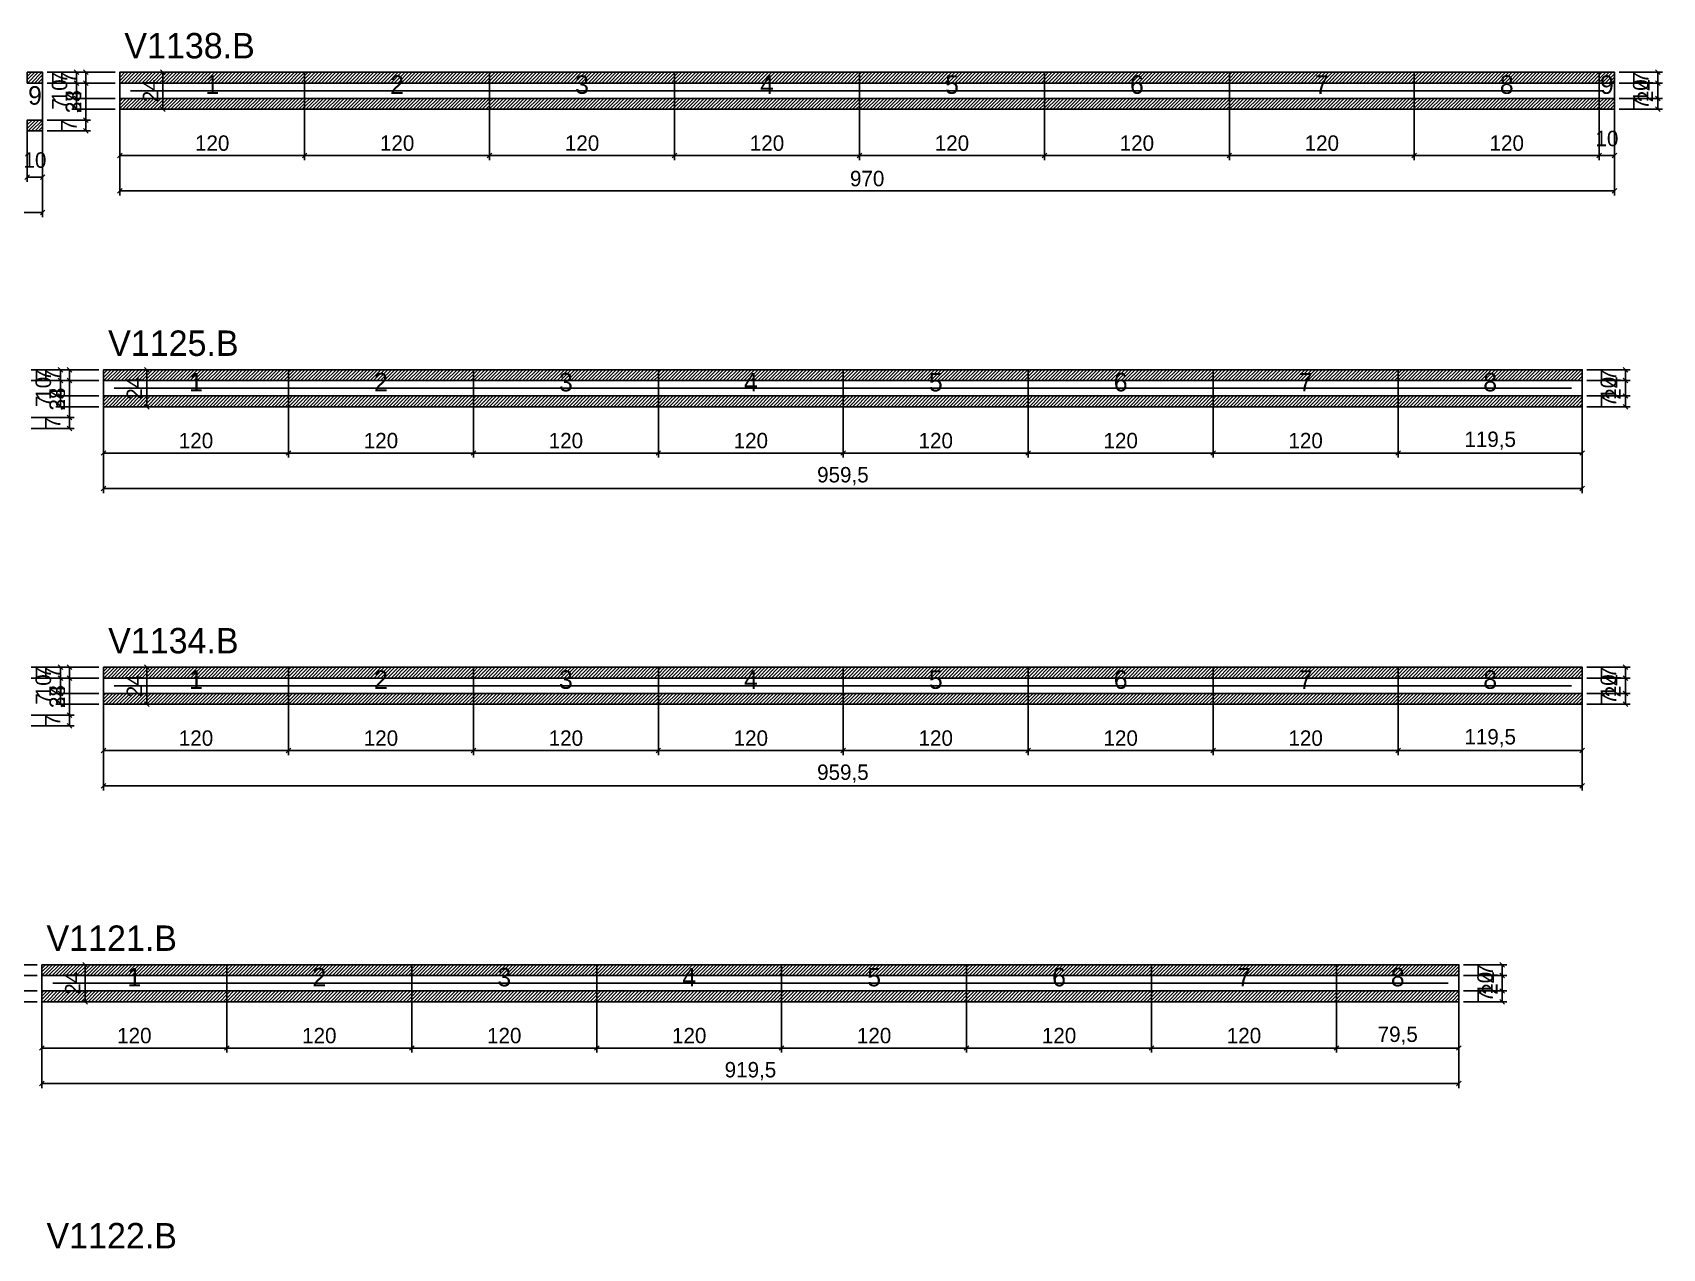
# Model space of a CAD drawing. Extents: x -10500 to 3070, y -11667 to 1250.
# Drawn here: x 1171 to 2229, y -2686 to -1897 of the extents above; entities that cross this region are included whole.
import ezdxf
from ezdxf.enums import TextEntityAlignment as Align

# ---------------------------------------------------------------- set-up
doc = ezdxf.new("R2010")
doc.units = 0
for name, color, linetype in [('5', 5, 'Continuous'), ('COTA', 241, 'Continuous'), ('NOMENCLATURA', 7, 'Continuous'), ('Painéis', 200, 'Continuous'), ('SARR_2.2x7', 40, 'Continuous'), ('SCO-___-LAJ', 224, 'Continuous')]:
    doc.layers.add(name, color=color, linetype=linetype)
doc.dimstyles.new('PAINEL', dxfattribs={"dimtxt": 10, "dimasz": 3, "dimexe": 3, "dimexo": 3, "dimgap": 3, "dimtad": 1, "dimblk": 'OBLIQUE', "dimblk1": 'OBLIQUE', "dimcen": 2.5, "dimclrd": 4, "dimclre": 4, "dimclrt": 240, "dimazin": 3, "dimtfac": 1, "dimtmove": 0, "dimatfit": 3})

# ---------------------------------------------------------------- blocks, each defined once
blk = doc.blocks.new('_OBLIQUE')
at = {"color": 0, "linetype": 'BYBLOCK'}
blk.add_line((-0.5, -0.5), (0.5, 0.5), dxfattribs=at)

msp = doc.modelspace()

# ---------------------------------------------------------------- hatches: boundary and pattern name
at = {"layer": 'COTA'}
h = msp.add_hatch(dxfattribs=at)
h.set_pattern_fill('ANSI31', scale=0.5)
h.paths.add_polyline_path([(1168, -1930), (1178, -1930), (1178, -1923), (1168, -1923)])
h = msp.add_hatch(dxfattribs=at)
h.set_pattern_fill('ANSI31', scale=0.5)
h.paths.add_polyline_path([(1228, -1930), (1348, -1930), (1348, -1923), (1228, -1923)])
h = msp.add_hatch(dxfattribs=at)
h.set_pattern_fill('ANSI31', scale=0.5)
h.paths.add_polyline_path([(1348, -1930), (1468, -1930), (1468, -1923), (1348, -1923)])
h = msp.add_hatch(dxfattribs=at)
h.set_pattern_fill('ANSI31', scale=0.5)
h.paths.add_polyline_path([(1468, -1930), (1588, -1930), (1588, -1923), (1468, -1923)])
h = msp.add_hatch(dxfattribs=at)
h.set_pattern_fill('ANSI31', scale=0.5)
h.paths.add_polyline_path([(1588, -1930), (1708, -1930), (1708, -1923), (1588, -1923)])
h = msp.add_hatch(dxfattribs=at)
h.set_pattern_fill('ANSI31', scale=0.5)
h.paths.add_polyline_path([(1708, -1930), (1828, -1930), (1828, -1923), (1708, -1923)])
h = msp.add_hatch(dxfattribs=at)
h.set_pattern_fill('ANSI31', scale=0.5)
h.paths.add_polyline_path([(1828, -1930), (1948, -1930), (1948, -1923), (1828, -1923)])
h = msp.add_hatch(dxfattribs=at)
h.set_pattern_fill('ANSI31', scale=0.5)
h.paths.add_polyline_path([(1948, -1930), (2068, -1930), (2068, -1923), (1948, -1923)])
h = msp.add_hatch(dxfattribs=at)
h.set_pattern_fill('ANSI31', scale=0.5)
h.paths.add_polyline_path([(2068, -1930), (2188, -1930), (2188, -1923), (2068, -1923)])
h = msp.add_hatch(dxfattribs=at)
h.set_pattern_fill('ANSI31', scale=0.5)
h.paths.add_polyline_path([(2188, -1930), (2198, -1930), (2198, -1923), (2188, -1923)])
h = msp.add_hatch(dxfattribs=at)
h.set_pattern_fill('ANSI31', scale=0.5)
h.paths.add_polyline_path([(1228, -1947), (1348, -1947), (1348, -1940), (1228, -1940)])
h = msp.add_hatch(dxfattribs=at)
h.set_pattern_fill('ANSI31', scale=0.5)
h.paths.add_polyline_path([(1348, -1947), (1468, -1947), (1468, -1940), (1348, -1940)])
h = msp.add_hatch(dxfattribs=at)
h.set_pattern_fill('ANSI31', scale=0.5)
h.paths.add_polyline_path([(1468, -1947), (1588, -1947), (1588, -1940), (1468, -1940)])
h = msp.add_hatch(dxfattribs=at)
h.set_pattern_fill('ANSI31', scale=0.5)
h.paths.add_polyline_path([(1588, -1947), (1708, -1947), (1708, -1940), (1588, -1940)])
h = msp.add_hatch(dxfattribs=at)
h.set_pattern_fill('ANSI31', scale=0.5)
h.paths.add_polyline_path([(1708, -1947), (1828, -1947), (1828, -1940), (1708, -1940)])
h = msp.add_hatch(dxfattribs=at)
h.set_pattern_fill('ANSI31', scale=0.5)
h.paths.add_polyline_path([(1828, -1947), (1948, -1947), (1948, -1940), (1828, -1940)])
h = msp.add_hatch(dxfattribs=at)
h.set_pattern_fill('ANSI31', scale=0.5)
h.paths.add_polyline_path([(1948, -1947), (2068, -1947), (2068, -1940), (1948, -1940)])
h = msp.add_hatch(dxfattribs=at)
h.set_pattern_fill('ANSI31', scale=0.5)
h.paths.add_polyline_path([(2068, -1947), (2188, -1947), (2188, -1940), (2068, -1940)])
h = msp.add_hatch(dxfattribs=at)
h.set_pattern_fill('ANSI31', scale=0.5)
h.paths.add_polyline_path([(2188, -1947), (2198, -1947), (2198, -1940), (2188, -1940)])
h = msp.add_hatch(dxfattribs=at)
h.set_pattern_fill('ANSI31', scale=0.5)
h.paths.add_polyline_path([(1168, -1961), (1178, -1961), (1178, -1954), (1168, -1954)])
h = msp.add_hatch(dxfattribs=at)
h.set_pattern_fill('ANSI31', scale=0.5)
h.paths.add_polyline_path([(1217.5, -2123), (1337.5, -2123), (1337.5, -2116), (1217.5, -2116)])
h = msp.add_hatch(dxfattribs=at)
h.set_pattern_fill('ANSI31', scale=0.5)
h.paths.add_polyline_path([(1337.5, -2123), (1457.5, -2123), (1457.5, -2116), (1337.5, -2116)])
h = msp.add_hatch(dxfattribs=at)
h.set_pattern_fill('ANSI31', scale=0.5)
h.paths.add_polyline_path([(1457.5, -2123), (1577.5, -2123), (1577.5, -2116), (1457.5, -2116)])
h = msp.add_hatch(dxfattribs=at)
h.set_pattern_fill('ANSI31', scale=0.5)
h.paths.add_polyline_path([(1577.5, -2123), (1697.5, -2123), (1697.5, -2116), (1577.5, -2116)])
h = msp.add_hatch(dxfattribs=at)
h.set_pattern_fill('ANSI31', scale=0.5)
h.paths.add_polyline_path([(1697.5, -2123), (1817.5, -2123), (1817.5, -2116), (1697.5, -2116)])
h = msp.add_hatch(dxfattribs=at)
h.set_pattern_fill('ANSI31', scale=0.5)
h.paths.add_polyline_path([(1817.5, -2123), (1937.5, -2123), (1937.5, -2116), (1817.5, -2116)])
h = msp.add_hatch(dxfattribs=at)
h.set_pattern_fill('ANSI31', scale=0.5)
h.paths.add_polyline_path([(1937.5, -2123), (2057.5, -2123), (2057.5, -2116), (1937.5, -2116)])
h = msp.add_hatch(dxfattribs=at)
h.set_pattern_fill('ANSI31', scale=0.5)
h.paths.add_polyline_path([(2057.5, -2123), (2177, -2123), (2177, -2116), (2057.5, -2116)])
h = msp.add_hatch(dxfattribs=at)
h.set_pattern_fill('ANSI31', scale=0.5)
h.paths.add_polyline_path([(1217.5, -2140), (1337.5, -2140), (1337.5, -2133), (1217.5, -2133)])
h = msp.add_hatch(dxfattribs=at)
h.set_pattern_fill('ANSI31', scale=0.5)
h.paths.add_polyline_path([(1337.5, -2140), (1457.5, -2140), (1457.5, -2133), (1337.5, -2133)])
h = msp.add_hatch(dxfattribs=at)
h.set_pattern_fill('ANSI31', scale=0.5)
h.paths.add_polyline_path([(1457.5, -2140), (1577.5, -2140), (1577.5, -2133), (1457.5, -2133)])
h = msp.add_hatch(dxfattribs=at)
h.set_pattern_fill('ANSI31', scale=0.5)
h.paths.add_polyline_path([(1577.5, -2140), (1697.5, -2140), (1697.5, -2133), (1577.5, -2133)])
h = msp.add_hatch(dxfattribs=at)
h.set_pattern_fill('ANSI31', scale=0.5)
h.paths.add_polyline_path([(1697.5, -2140), (1817.5, -2140), (1817.5, -2133), (1697.5, -2133)])
h = msp.add_hatch(dxfattribs=at)
h.set_pattern_fill('ANSI31', scale=0.5)
h.paths.add_polyline_path([(1817.5, -2140), (1937.5, -2140), (1937.5, -2133), (1817.5, -2133)])
h = msp.add_hatch(dxfattribs=at)
h.set_pattern_fill('ANSI31', scale=0.5)
h.paths.add_polyline_path([(1937.5, -2140), (2057.5, -2140), (2057.5, -2133), (1937.5, -2133)])
h = msp.add_hatch(dxfattribs=at)
h.set_pattern_fill('ANSI31', scale=0.5)
h.paths.add_polyline_path([(2057.5, -2140), (2177, -2140), (2177, -2133), (2057.5, -2133)])
h = msp.add_hatch(dxfattribs=at)
h.set_pattern_fill('ANSI31', scale=0.5)
h.paths.add_polyline_path([(1217.5, -2316), (1337.5, -2316), (1337.5, -2309), (1217.5, -2309)])
h = msp.add_hatch(dxfattribs=at)
h.set_pattern_fill('ANSI31', scale=0.5)
h.paths.add_polyline_path([(1337.5, -2316), (1457.5, -2316), (1457.5, -2309), (1337.5, -2309)])
h = msp.add_hatch(dxfattribs=at)
h.set_pattern_fill('ANSI31', scale=0.5)
h.paths.add_polyline_path([(1457.5, -2316), (1577.5, -2316), (1577.5, -2309), (1457.5, -2309)])
h = msp.add_hatch(dxfattribs=at)
h.set_pattern_fill('ANSI31', scale=0.5)
h.paths.add_polyline_path([(1577.5, -2316), (1697.5, -2316), (1697.5, -2309), (1577.5, -2309)])
h = msp.add_hatch(dxfattribs=at)
h.set_pattern_fill('ANSI31', scale=0.5)
h.paths.add_polyline_path([(1697.5, -2316), (1817.5, -2316), (1817.5, -2309), (1697.5, -2309)])
h = msp.add_hatch(dxfattribs=at)
h.set_pattern_fill('ANSI31', scale=0.5)
h.paths.add_polyline_path([(1817.5, -2316), (1937.5, -2316), (1937.5, -2309), (1817.5, -2309)])
h = msp.add_hatch(dxfattribs=at)
h.set_pattern_fill('ANSI31', scale=0.5)
h.paths.add_polyline_path([(1937.5, -2316), (2057.5, -2316), (2057.5, -2309), (1937.5, -2309)])
h = msp.add_hatch(dxfattribs=at)
h.set_pattern_fill('ANSI31', scale=0.5)
h.paths.add_polyline_path([(2057.5, -2316), (2177, -2316), (2177, -2309), (2057.5, -2309)])
h = msp.add_hatch(dxfattribs=at)
h.set_pattern_fill('ANSI31', scale=0.5)
h.paths.add_polyline_path([(1217.5, -2333), (1337.5, -2333), (1337.5, -2326), (1217.5, -2326)])
h = msp.add_hatch(dxfattribs=at)
h.set_pattern_fill('ANSI31', scale=0.5)
h.paths.add_polyline_path([(1337.5, -2333), (1457.5, -2333), (1457.5, -2326), (1337.5, -2326)])
h = msp.add_hatch(dxfattribs=at)
h.set_pattern_fill('ANSI31', scale=0.5)
h.paths.add_polyline_path([(1457.5, -2333), (1577.5, -2333), (1577.5, -2326), (1457.5, -2326)])
h = msp.add_hatch(dxfattribs=at)
h.set_pattern_fill('ANSI31', scale=0.5)
h.paths.add_polyline_path([(1577.5, -2333), (1697.5, -2333), (1697.5, -2326), (1577.5, -2326)])
h = msp.add_hatch(dxfattribs=at)
h.set_pattern_fill('ANSI31', scale=0.5)
h.paths.add_polyline_path([(1697.5, -2333), (1817.5, -2333), (1817.5, -2326), (1697.5, -2326)])
h = msp.add_hatch(dxfattribs=at)
h.set_pattern_fill('ANSI31', scale=0.5)
h.paths.add_polyline_path([(1817.5, -2333), (1937.5, -2333), (1937.5, -2326), (1817.5, -2326)])
h = msp.add_hatch(dxfattribs=at)
h.set_pattern_fill('ANSI31', scale=0.5)
h.paths.add_polyline_path([(1937.5, -2333), (2057.5, -2333), (2057.5, -2326), (1937.5, -2326)])
h = msp.add_hatch(dxfattribs=at)
h.set_pattern_fill('ANSI31', scale=0.5)
h.paths.add_polyline_path([(2057.5, -2333), (2177, -2333), (2177, -2326), (2057.5, -2326)])
h = msp.add_hatch(dxfattribs=at)
h.set_pattern_fill('ANSI31', scale=0.5)
h.paths.add_polyline_path([(1177.5, -2509), (1297.5, -2509), (1297.5, -2502), (1177.5, -2502)])
h = msp.add_hatch(dxfattribs=at)
h.set_pattern_fill('ANSI31', scale=0.5)
h.paths.add_polyline_path([(1297.5, -2509), (1417.5, -2509), (1417.5, -2502), (1297.5, -2502)])
h = msp.add_hatch(dxfattribs=at)
h.set_pattern_fill('ANSI31', scale=0.5)
h.paths.add_polyline_path([(1417.5, -2509), (1537.5, -2509), (1537.5, -2502), (1417.5, -2502)])
h = msp.add_hatch(dxfattribs=at)
h.set_pattern_fill('ANSI31', scale=0.5)
h.paths.add_polyline_path([(1537.5, -2509), (1657.5, -2509), (1657.5, -2502), (1537.5, -2502)])
h = msp.add_hatch(dxfattribs=at)
h.set_pattern_fill('ANSI31', scale=0.5)
h.paths.add_polyline_path([(1657.5, -2509), (1777.5, -2509), (1777.5, -2502), (1657.5, -2502)])
h = msp.add_hatch(dxfattribs=at)
h.set_pattern_fill('ANSI31', scale=0.5)
h.paths.add_polyline_path([(1777.5, -2509), (1897.5, -2509), (1897.5, -2502), (1777.5, -2502)])
h = msp.add_hatch(dxfattribs=at)
h.set_pattern_fill('ANSI31', scale=0.5)
h.paths.add_polyline_path([(1897.5, -2509), (2017.5, -2509), (2017.5, -2502), (1897.5, -2502)])
h = msp.add_hatch(dxfattribs=at)
h.set_pattern_fill('ANSI31', scale=0.5)
h.paths.add_polyline_path([(2017.5, -2509), (2097, -2509), (2097, -2502), (2017.5, -2502)])
h = msp.add_hatch(dxfattribs=at)
h.set_pattern_fill('ANSI31', scale=0.5)
h.paths.add_polyline_path([(1177.5, -2526), (1297.5, -2526), (1297.5, -2519), (1177.5, -2519)])
h = msp.add_hatch(dxfattribs=at)
h.set_pattern_fill('ANSI31', scale=0.5)
h.paths.add_polyline_path([(1297.5, -2526), (1417.5, -2526), (1417.5, -2519), (1297.5, -2519)])
h = msp.add_hatch(dxfattribs=at)
h.set_pattern_fill('ANSI31', scale=0.5)
h.paths.add_polyline_path([(1417.5, -2526), (1537.5, -2526), (1537.5, -2519), (1417.5, -2519)])
h = msp.add_hatch(dxfattribs=at)
h.set_pattern_fill('ANSI31', scale=0.5)
h.paths.add_polyline_path([(1537.5, -2526), (1657.5, -2526), (1657.5, -2519), (1537.5, -2519)])
h = msp.add_hatch(dxfattribs=at)
h.set_pattern_fill('ANSI31', scale=0.5)
h.paths.add_polyline_path([(1657.5, -2526), (1777.5, -2526), (1777.5, -2519), (1657.5, -2519)])
h = msp.add_hatch(dxfattribs=at)
h.set_pattern_fill('ANSI31', scale=0.5)
h.paths.add_polyline_path([(1777.5, -2526), (1897.5, -2526), (1897.5, -2519), (1777.5, -2519)])
h = msp.add_hatch(dxfattribs=at)
h.set_pattern_fill('ANSI31', scale=0.5)
h.paths.add_polyline_path([(1897.5, -2526), (2017.5, -2526), (2017.5, -2519), (1897.5, -2519)])
h = msp.add_hatch(dxfattribs=at)
h.set_pattern_fill('ANSI31', scale=0.5)
h.paths.add_polyline_path([(2017.5, -2526), (2097, -2526), (2097, -2519), (2017.5, -2519)])

# ---------------------------------------------------------------- linework, layer by layer
at = {"layer": 'Painéis'}
for p, q in [((1168, -1930), (1178, -1930)), ((1178, -1954), (1178, -1930)), ((1228, -1930), (1348, -1930)), ((1228, -1940), (1228, -1930)), ((1348, -1940), (1348, -1930)), ((1348, -1940), (1348, -1930)), ((1348, -1930), (1468, -1930)), ((1348, -1940), (1348, -1930)), ((1468, -1940), (1468, -1930)), ((1468, -1940), (1468, -1930)), ((1468, -1930), (1588, -1930)), ((1468, -1940), (1468, -1930)), ((1588, -1940), (1588, -1930)), ((1588, -1940), (1588, -1930)), ((1588, -1930), (1708, -1930)), ((1588, -1940), (1588, -1930)), ((1708, -1940), (1708, -1930)), ((1708, -1940), (1708, -1930)), ((1708, -1930), (1828, -1930)), ((1708, -1940), (1708, -1930)), ((1828, -1940), (1828, -1930)), ((1828, -1940), (1828, -1930)), ((1828, -1930), (1948, -1930)), ((1828, -1940), (1828, -1930)), ((1948, -1940), (1948, -1930)), ((1948, -1940), (1948, -1930)), ((1948, -1930), (2068, -1930)), ((1948, -1940), (1948, -1930)), ((2068, -1940), (2068, -1930)), ((2068, -1940), (2068, -1930)), ((2068, -1930), (2188, -1930)), ((2068, -1940), (2068, -1930)), ((2188, -1940), (2188, -1930)), ((2188, -1940), (2188, -1930)), ((2188, -1930), (2198, -1930)), ((2188, -1940), (2188, -1930)), ((2198, -1940), (2198, -1930)), ((1228, -1940), (1348, -1940)), ((1348, -1940), (1468, -1940)), ((1468, -1940), (1588, -1940)), ((1588, -1940), (1708, -1940)), ((1708, -1940), (1828, -1940)), ((1828, -1940), (1948, -1940)), ((1948, -1940), (2068, -1940)), ((2068, -1940), (2188, -1940)), ((2188, -1940), (2198, -1940)), ((1168, -1954), (1178, -1954)), ((1217.5, -2123), (1337.5, -2123)), ((1217.5, -2133), (1217.5, -2123)), ((1337.5, -2133), (1337.5, -2123)), ((1337.5, -2133), (1337.5, -2123)), ((1337.5, -2123), (1457.5, -2123)), ((1337.5, -2133), (1337.5, -2123)), ((1457.5, -2133), (1457.5, -2123)), ((1457.5, -2133), (1457.5, -2123)), ((1457.5, -2123), (1577.5, -2123)), ((1457.5, -2133), (1457.5, -2123)), ((1577.5, -2133), (1577.5, -2123)), ((1577.5, -2133), (1577.5, -2123)), ((1577.5, -2123), (1697.5, -2123)), ((1577.5, -2133), (1577.5, -2123)), ((1697.5, -2133), (1697.5, -2123)), ((1697.5, -2133), (1697.5, -2123)), ((1697.5, -2123), (1817.5, -2123)), ((1697.5, -2133), (1697.5, -2123)), ((1817.5, -2133), (1817.5, -2123)), ((1817.5, -2133), (1817.5, -2123)), ((1817.5, -2123), (1937.5, -2123)), ((1817.5, -2133), (1817.5, -2123)), ((1937.5, -2133), (1937.5, -2123)), ((1937.5, -2133), (1937.5, -2123)), ((1937.5, -2123), (2057.5, -2123)), ((1937.5, -2133), (1937.5, -2123)), ((2057.5, -2133), (2057.5, -2123)), ((2057.5, -2133), (2057.5, -2123)), ((2057.5, -2123), (2177, -2123)), ((2057.5, -2133), (2057.5, -2123)), ((2177, -2133), (2177, -2123)), ((1217.5, -2133), (1337.5, -2133)), ((1337.5, -2133), (1457.5, -2133)), ((1457.5, -2133), (1577.5, -2133)), ((1577.5, -2133), (1697.5, -2133)), ((1697.5, -2133), (1817.5, -2133)), ((1817.5, -2133), (1937.5, -2133)), ((1937.5, -2133), (2057.5, -2133)), ((2057.5, -2133), (2177, -2133)), ((1217.5, -2316), (1337.5, -2316)), ((1217.5, -2326), (1217.5, -2316)), ((1217.5, -2326), (1337.5, -2326)), ((1337.5, -2326), (1337.5, -2316)), ((1337.5, -2326), (1337.5, -2316)), ((1337.5, -2316), (1457.5, -2316)), ((1337.5, -2326), (1337.5, -2316)), ((1337.5, -2326), (1457.5, -2326)), ((1457.5, -2326), (1457.5, -2316)), ((1457.5, -2326), (1457.5, -2316)), ((1457.5, -2316), (1577.5, -2316)), ((1457.5, -2326), (1457.5, -2316)), ((1457.5, -2326), (1577.5, -2326)), ((1577.5, -2326), (1577.5, -2316)), ((1577.5, -2326), (1577.5, -2316)), ((1577.5, -2316), (1697.5, -2316)), ((1577.5, -2326), (1577.5, -2316)), ((1577.5, -2326), (1697.5, -2326)), ((1697.5, -2326), (1697.5, -2316)), ((1697.5, -2326), (1697.5, -2316)), ((1697.5, -2316), (1817.5, -2316)), ((1697.5, -2326), (1697.5, -2316)), ((1697.5, -2326), (1817.5, -2326)), ((1817.5, -2326), (1817.5, -2316)), ((1817.5, -2326), (1817.5, -2316)), ((1817.5, -2316), (1937.5, -2316)), ((1817.5, -2326), (1817.5, -2316)), ((1817.5, -2326), (1937.5, -2326)), ((1937.5, -2326), (1937.5, -2316)), ((1937.5, -2326), (1937.5, -2316)), ((1937.5, -2316), (2057.5, -2316)), ((1937.5, -2326), (1937.5, -2316)), ((1937.5, -2326), (2057.5, -2326)), ((2057.5, -2326), (2057.5, -2316)), ((2057.5, -2326), (2057.5, -2316)), ((2057.5, -2316), (2177, -2316)), ((2057.5, -2326), (2057.5, -2316)), ((2057.5, -2326), (2177, -2326)), ((2177, -2326), (2177, -2316)), ((1177.5, -2509), (1297.5, -2509)), ((1177.5, -2519), (1177.5, -2509)), ((1297.5, -2519), (1297.5, -2509)), ((1297.5, -2519), (1297.5, -2509)), ((1297.5, -2509), (1417.5, -2509)), ((1297.5, -2519), (1297.5, -2509)), ((1417.5, -2519), (1417.5, -2509)), ((1417.5, -2519), (1417.5, -2509)), ((1417.5, -2509), (1537.5, -2509)), ((1417.5, -2519), (1417.5, -2509)), ((1537.5, -2519), (1537.5, -2509)), ((1537.5, -2519), (1537.5, -2509)), ((1537.5, -2509), (1657.5, -2509)), ((1537.5, -2519), (1537.5, -2509)), ((1657.5, -2519), (1657.5, -2509)), ((1657.5, -2519), (1657.5, -2509)), ((1657.5, -2509), (1777.5, -2509)), ((1657.5, -2519), (1657.5, -2509)), ((1777.5, -2519), (1777.5, -2509)), ((1777.5, -2519), (1777.5, -2509)), ((1777.5, -2509), (1897.5, -2509)), ((1777.5, -2519), (1777.5, -2509)), ((1897.5, -2519), (1897.5, -2509)), ((1897.5, -2519), (1897.5, -2509)), ((1897.5, -2509), (2017.5, -2509)), ((1897.5, -2519), (1897.5, -2509)), ((2017.5, -2519), (2017.5, -2509)), ((2017.5, -2519), (2017.5, -2509)), ((2017.5, -2509), (2097, -2509)), ((2017.5, -2519), (2017.5, -2509)), ((2097, -2519), (2097, -2509)), ((1177.5, -2519), (1297.5, -2519)), ((1297.5, -2519), (1417.5, -2519)), ((1417.5, -2519), (1537.5, -2519)), ((1537.5, -2519), (1657.5, -2519)), ((1657.5, -2519), (1777.5, -2519)), ((1777.5, -2519), (1897.5, -2519)), ((1897.5, -2519), (2017.5, -2519)), ((2017.5, -2519), (2097, -2519))]:
    msp.add_line(p, q, dxfattribs=at)
at = {"layer": 'SARR_2.2x7'}
for points in [[(1235, -1935), (1348, -1935)], [(1235, -1935), (1348, -1935)], [(1348, -1935), (1468, -1935)], [(1348, -1935), (1468, -1935)], [(1468, -1935), (1588, -1935)], [(1468, -1935), (1588, -1935)], [(1588, -1935), (1708, -1935)], [(1588, -1935), (1708, -1935)], [(1708, -1935), (1828, -1935)], [(1708, -1935), (1828, -1935)], [(1828, -1935), (1948, -1935)], [(1828, -1935), (1948, -1935)], [(1948, -1935), (2068, -1935)], [(1948, -1935), (2068, -1935)], [(2068, -1935), (2188, -1935)], [(2068, -1935), (2188, -1935)], [(2188, -1935), (2191, -1935)], [(2188, -1935), (2191, -1935)], [(1224.5, -2128), (1337.5, -2128)], [(1224.5, -2128), (1337.5, -2128)], [(1337.5, -2128), (1457.5, -2128)], [(1337.5, -2128), (1457.5, -2128)], [(1457.5, -2128), (1577.5, -2128)], [(1457.5, -2128), (1577.5, -2128)], [(1577.5, -2128), (1697.5, -2128)], [(1577.5, -2128), (1697.5, -2128)], [(1697.5, -2128), (1817.5, -2128)], [(1697.5, -2128), (1817.5, -2128)], [(1817.5, -2128), (1937.5, -2128)], [(1817.5, -2128), (1937.5, -2128)], [(1937.5, -2128), (2057.5, -2128)], [(1937.5, -2128), (2057.5, -2128)], [(2057.5, -2128), (2170, -2128)], [(2057.5, -2128), (2170, -2128)], [(1224.5, -2321), (1337.5, -2321)], [(1224.5, -2321), (1337.5, -2321)], [(1337.5, -2321), (1457.5, -2321)], [(1337.5, -2321), (1457.5, -2321)], [(1457.5, -2321), (1577.5, -2321)], [(1457.5, -2321), (1577.5, -2321)], [(1577.5, -2321), (1697.5, -2321)], [(1577.5, -2321), (1697.5, -2321)], [(1697.5, -2321), (1817.5, -2321)], [(1697.5, -2321), (1817.5, -2321)], [(1817.5, -2321), (1937.5, -2321)], [(1817.5, -2321), (1937.5, -2321)], [(1937.5, -2321), (2057.5, -2321)], [(1937.5, -2321), (2057.5, -2321)], [(2057.5, -2321), (2170, -2321)], [(2057.5, -2321), (2170, -2321)], [(1184.5, -2514), (1297.5, -2514)], [(1184.5, -2514), (1297.5, -2514)], [(1297.5, -2514), (1417.5, -2514)], [(1297.5, -2514), (1417.5, -2514)], [(1417.5, -2514), (1537.5, -2514)], [(1417.5, -2514), (1537.5, -2514)], [(1537.5, -2514), (1657.5, -2514)], [(1537.5, -2514), (1657.5, -2514)], [(1657.5, -2514), (1777.5, -2514)], [(1657.5, -2514), (1777.5, -2514)], [(1777.5, -2514), (1897.5, -2514)], [(1777.5, -2514), (1897.5, -2514)], [(1897.5, -2514), (2017.5, -2514)], [(1897.5, -2514), (2017.5, -2514)], [(2017.5, -2514), (2090, -2514)], [(2017.5, -2514), (2090, -2514)]]:
    msp.add_lwpolyline(points, dxfattribs=at)
at = {"layer": 'SCO-___-LAJ'}
for points in [[(1168, -1930), (1178, -1930), (1178, -1923), (1168, -1923)], [(1228, -1930), (1348, -1930), (1348, -1923), (1228, -1923)], [(1348, -1930), (1468, -1930), (1468, -1923), (1348, -1923)], [(1468, -1930), (1588, -1930), (1588, -1923), (1468, -1923)], [(1588, -1930), (1708, -1930), (1708, -1923), (1588, -1923)], [(1708, -1930), (1828, -1930), (1828, -1923), (1708, -1923)], [(1828, -1930), (1948, -1930), (1948, -1923), (1828, -1923)], [(1948, -1930), (2068, -1930), (2068, -1923), (1948, -1923)], [(2068, -1930), (2188, -1930), (2188, -1923), (2068, -1923)], [(2188, -1930), (2198, -1930), (2198, -1923), (2188, -1923)], [(1228, -1947), (1348, -1947), (1348, -1940), (1228, -1940)], [(1348, -1947), (1468, -1947), (1468, -1940), (1348, -1940)], [(1468, -1947), (1588, -1947), (1588, -1940), (1468, -1940)], [(1588, -1947), (1708, -1947), (1708, -1940), (1588, -1940)], [(1708, -1947), (1828, -1947), (1828, -1940), (1708, -1940)], [(1828, -1947), (1948, -1947), (1948, -1940), (1828, -1940)], [(1948, -1947), (2068, -1947), (2068, -1940), (1948, -1940)], [(2068, -1947), (2188, -1947), (2188, -1940), (2068, -1940)], [(2188, -1947), (2198, -1947), (2198, -1940), (2188, -1940)], [(1168, -1961), (1178, -1961), (1178, -1954), (1168, -1954)], [(1217.5, -2123), (1337.5, -2123), (1337.5, -2116), (1217.5, -2116)], [(1337.5, -2123), (1457.5, -2123), (1457.5, -2116), (1337.5, -2116)], [(1457.5, -2123), (1577.5, -2123), (1577.5, -2116), (1457.5, -2116)], [(1577.5, -2123), (1697.5, -2123), (1697.5, -2116), (1577.5, -2116)], [(1697.5, -2123), (1817.5, -2123), (1817.5, -2116), (1697.5, -2116)], [(1817.5, -2123), (1937.5, -2123), (1937.5, -2116), (1817.5, -2116)], [(1937.5, -2123), (2057.5, -2123), (2057.5, -2116), (1937.5, -2116)], [(2057.5, -2123), (2177, -2123), (2177, -2116), (2057.5, -2116)], [(1217.5, -2140), (1337.5, -2140), (1337.5, -2133), (1217.5, -2133)], [(1337.5, -2140), (1457.5, -2140), (1457.5, -2133), (1337.5, -2133)], [(1457.5, -2140), (1577.5, -2140), (1577.5, -2133), (1457.5, -2133)], [(1577.5, -2140), (1697.5, -2140), (1697.5, -2133), (1577.5, -2133)], [(1697.5, -2140), (1817.5, -2140), (1817.5, -2133), (1697.5, -2133)], [(1817.5, -2140), (1937.5, -2140), (1937.5, -2133), (1817.5, -2133)], [(1937.5, -2140), (2057.5, -2140), (2057.5, -2133), (1937.5, -2133)], [(2057.5, -2140), (2177, -2140), (2177, -2133), (2057.5, -2133)], [(1217.5, -2316), (1337.5, -2316), (1337.5, -2309), (1217.5, -2309)], [(1337.5, -2316), (1457.5, -2316), (1457.5, -2309), (1337.5, -2309)], [(1457.5, -2316), (1577.5, -2316), (1577.5, -2309), (1457.5, -2309)], [(1577.5, -2316), (1697.5, -2316), (1697.5, -2309), (1577.5, -2309)], [(1697.5, -2316), (1817.5, -2316), (1817.5, -2309), (1697.5, -2309)], [(1817.5, -2316), (1937.5, -2316), (1937.5, -2309), (1817.5, -2309)], [(1937.5, -2316), (2057.5, -2316), (2057.5, -2309), (1937.5, -2309)], [(2057.5, -2316), (2177, -2316), (2177, -2309), (2057.5, -2309)], [(1217.5, -2333), (1337.5, -2333), (1337.5, -2326), (1217.5, -2326)], [(1337.5, -2333), (1457.5, -2333), (1457.5, -2326), (1337.5, -2326)], [(1457.5, -2333), (1577.5, -2333), (1577.5, -2326), (1457.5, -2326)], [(1577.5, -2333), (1697.5, -2333), (1697.5, -2326), (1577.5, -2326)], [(1697.5, -2333), (1817.5, -2333), (1817.5, -2326), (1697.5, -2326)], [(1817.5, -2333), (1937.5, -2333), (1937.5, -2326), (1817.5, -2326)], [(1937.5, -2333), (2057.5, -2333), (2057.5, -2326), (1937.5, -2326)], [(2057.5, -2333), (2177, -2333), (2177, -2326), (2057.5, -2326)], [(1177.5, -2509), (1297.5, -2509), (1297.5, -2502), (1177.5, -2502)], [(1297.5, -2509), (1417.5, -2509), (1417.5, -2502), (1297.5, -2502)], [(1417.5, -2509), (1537.5, -2509), (1537.5, -2502), (1417.5, -2502)], [(1537.5, -2509), (1657.5, -2509), (1657.5, -2502), (1537.5, -2502)], [(1657.5, -2509), (1777.5, -2509), (1777.5, -2502), (1657.5, -2502)], [(1777.5, -2509), (1897.5, -2509), (1897.5, -2502), (1777.5, -2502)], [(1897.5, -2509), (2017.5, -2509), (2017.5, -2502), (1897.5, -2502)], [(2017.5, -2509), (2097, -2509), (2097, -2502), (2017.5, -2502)], [(1177.5, -2526), (1297.5, -2526), (1297.5, -2519), (1177.5, -2519)], [(1297.5, -2526), (1417.5, -2526), (1417.5, -2519), (1297.5, -2519)], [(1417.5, -2526), (1537.5, -2526), (1537.5, -2519), (1417.5, -2519)], [(1537.5, -2526), (1657.5, -2526), (1657.5, -2519), (1537.5, -2519)], [(1657.5, -2526), (1777.5, -2526), (1777.5, -2519), (1657.5, -2519)], [(1777.5, -2526), (1897.5, -2526), (1897.5, -2519), (1777.5, -2519)], [(1897.5, -2526), (2017.5, -2526), (2017.5, -2519), (1897.5, -2519)], [(2017.5, -2526), (2097, -2526), (2097, -2519), (2017.5, -2519)]]:
    msp.add_lwpolyline(points, close=True, dxfattribs=at)

# ---------------------------------------------------------------- texts
at = {"layer": '5'}
for s, p in [('9', (1173, -1938)), ('1', (1288, -1931)), ('2', (1408, -1931)), ('3', (1528, -1931)), ('4', (1648, -1931)), ('5', (1768, -1931)), ('6', (1888, -1931)), ('7', (2008, -1931)), ('8', (2128, -1931)), ('9', (2193, -1931)), ('1', (1277.5, -2124)), ('2', (1397.5, -2124)), ('3', (1517.5, -2124)), ('4', (1637.5, -2124)), ('5', (1757.5, -2124)), ('6', (1877.5, -2124)), ('7', (1997.5, -2124)), ('8', (2117.25, -2124)), ('1', (1277.5, -2317)), ('2', (1397.5, -2317)), ('3', (1517.5, -2317)), ('4', (1637.5, -2317)), ('5', (1757.5, -2317)), ('6', (1877.5, -2317)), ('7', (1997.5, -2317)), ('8', (2117.25, -2317)), ('1', (1237.5, -2510)), ('2', (1357.5, -2510)), ('3', (1477.5, -2510)), ('4', (1597.5, -2510)), ('5', (1717.5, -2510)), ('6', (1837.5, -2510)), ('7', (1957.5, -2510)), ('8', (2057.25, -2510))]:
    msp.add_text(s, height=12, dxfattribs=at).set_placement(p, align=Align.MIDDLE_CENTER)
at = {"layer": 'NOMENCLATURA'}
for s, p in [('V1138.B', (1231, -1914)), ('V1125.B', (1220.5, -2107)), ('V1134.B', (1220.5, -2300)), ('V1121.B', (1180.5, -2493)), ('V1122.B', (1180.5, -2686))]:
    msp.add_text(s, height=16.5, dxfattribs=at).set_placement(p)

# ---------------------------------------------------------------- dimensions: what is measured, and where the dimension line sits
at = {"layer": 'COTA'}
for base, p1, p2 in [((1206, -1961), (1178, -1961), (1178, -1923)), ((1206, -1930), (1178, -1930), (1178, -1923)), ((1200, -1930), (1228, -1930), (1228, -1923)), ((1256, -1947), (1228, -1947), (1228, -1923)), ((2226, -1947), (2198, -1947), (2198, -1923)), ((2226, -1930), (2198, -1930), (2198, -1923)), ((1206, -1954), (1178, -1954), (1178, -1930)), ((1200, -1940), (1228, -1940), (1228, -1930)), ((2226, -1940), (2198, -1940), (2198, -1930)), ((1200, -1947), (1228, -1947), (1228, -1940)), ((2226, -1947), (2198, -1947), (2198, -1940)), ((1206, -1961), (1178, -1961), (1178, -1954)), ((1195.5, -2154), (1167.5, -2154), (1167.5, -2116)), ((1195.5, -2123), (1167.5, -2123), (1167.5, -2116)), ((1189.5, -2123), (1217.5, -2123), (1217.5, -2116)), ((1245.5, -2140), (1217.5, -2140), (1217.5, -2116)), ((2205, -2140), (2177, -2140), (2177, -2116)), ((2205, -2123), (2177, -2123), (2177, -2116)), ((1195.5, -2147), (1167.5, -2147), (1167.5, -2123)), ((1189.5, -2133), (1217.5, -2133), (1217.5, -2123)), ((2205, -2133), (2177, -2133), (2177, -2123)), ((1189.5, -2140), (1217.5, -2140), (1217.5, -2133)), ((2205, -2140), (2177, -2140), (2177, -2133)), ((1195.5, -2154), (1167.5, -2154), (1167.5, -2147)), ((1195.5, -2347), (1167.5, -2347), (1167.5, -2309)), ((1195.5, -2316), (1167.5, -2316), (1167.5, -2309)), ((1195.5, -2340), (1167.5, -2340), (1167.5, -2316)), ((1189.5, -2316), (1217.5, -2316), (1217.5, -2309)), ((1189.5, -2326), (1217.5, -2326), (1217.5, -2316)), ((1245.5, -2333), (1217.5, -2333), (1217.5, -2309)), ((2205, -2333), (2177, -2333), (2177, -2309)), ((2205, -2316), (2177, -2316), (2177, -2309)), ((2205, -2326), (2177, -2326), (2177, -2316)), ((1189.5, -2333), (1217.5, -2333), (1217.5, -2326)), ((2205, -2333), (2177, -2333), (2177, -2326)), ((1195.5, -2347), (1167.5, -2347), (1167.5, -2340)), ((1149.5, -2509), (1177.5, -2509), (1177.5, -2502)), ((1205.5, -2526), (1177.5, -2526), (1177.5, -2502)), ((2125, -2526), (2097, -2526), (2097, -2502)), ((2125, -2509), (2097, -2509), (2097, -2502)), ((1149.5, -2519), (1177.5, -2519), (1177.5, -2509)), ((2125, -2519), (2097, -2519), (2097, -2509)), ((1149.5, -2526), (1177.5, -2526), (1177.5, -2519)), ((2125, -2526), (2097, -2526), (2097, -2519))]:
    msp.add_linear_dim(base=base, p1=p1, p2=p2, angle=90, dimstyle='PAINEL', dxfattribs=at).render()
for base, p1, p2 in [((1228, -1977), (1228, -1940), (1348, -1940)), ((1228, -2000), (1228, -1940), (2198, -1940)), ((1348, -1977), (1348, -1940), (1468, -1940)), ((1468, -1977), (1468, -1940), (1588, -1940)), ((1588, -1977), (1588, -1940), (1708, -1940)), ((1708, -1977), (1708, -1940), (1828, -1940)), ((1828, -1977), (1828, -1940), (1948, -1940)), ((1948, -1977), (1948, -1940), (2068, -1940)), ((2068, -1977), (2068, -1940), (2188, -1940)), ((2188, -1977), (2188, -1940), (2198, -1940)), ((208, -2014), (208, -1954), (1178, -1954)), ((1168, -1991), (1168, -1954), (1178, -1954)), ((1217.5, -2170), (1217.5, -2133), (1337.5, -2133)), ((1217.5, -2193), (1217.5, -2133), (2177, -2133)), ((1337.5, -2170), (1337.5, -2133), (1457.5, -2133)), ((1457.5, -2170), (1457.5, -2133), (1577.5, -2133)), ((1577.5, -2170), (1577.5, -2133), (1697.5, -2133)), ((1697.5, -2170), (1697.5, -2133), (1817.5, -2133)), ((1817.5, -2170), (1817.5, -2133), (1937.5, -2133)), ((1937.5, -2170), (1937.5, -2133), (2057.5, -2133)), ((2057.5, -2170), (2057.5, -2133), (2177, -2133)), ((1217.5, -2363), (1217.5, -2326), (1337.5, -2326)), ((1217.5, -2386), (1217.5, -2326), (2177, -2326)), ((1337.5, -2363), (1337.5, -2326), (1457.5, -2326)), ((1457.5, -2363), (1457.5, -2326), (1577.5, -2326)), ((1577.5, -2363), (1577.5, -2326), (1697.5, -2326)), ((1697.5, -2363), (1697.5, -2326), (1817.5, -2326)), ((1817.5, -2363), (1817.5, -2326), (1937.5, -2326)), ((1937.5, -2363), (1937.5, -2326), (2057.5, -2326)), ((2057.5, -2363), (2057.5, -2326), (2177, -2326)), ((1177.5, -2556), (1177.5, -2519), (1297.5, -2519)), ((1177.5, -2579), (1177.5, -2519), (2097, -2519)), ((1297.5, -2556), (1297.5, -2519), (1417.5, -2519)), ((1417.5, -2556), (1417.5, -2519), (1537.5, -2519)), ((1537.5, -2556), (1537.5, -2519), (1657.5, -2519)), ((1657.5, -2556), (1657.5, -2519), (1777.5, -2519)), ((1777.5, -2556), (1777.5, -2519), (1897.5, -2519)), ((1897.5, -2556), (1897.5, -2519), (2017.5, -2519)), ((2017.5, -2556), (2017.5, -2519), (2097, -2519))]:
    msp.add_linear_dim(base=base, p1=p1, p2=p2, dimstyle='PAINEL', dxfattribs=at).render()

doc.saveas('drawing.dxf')
